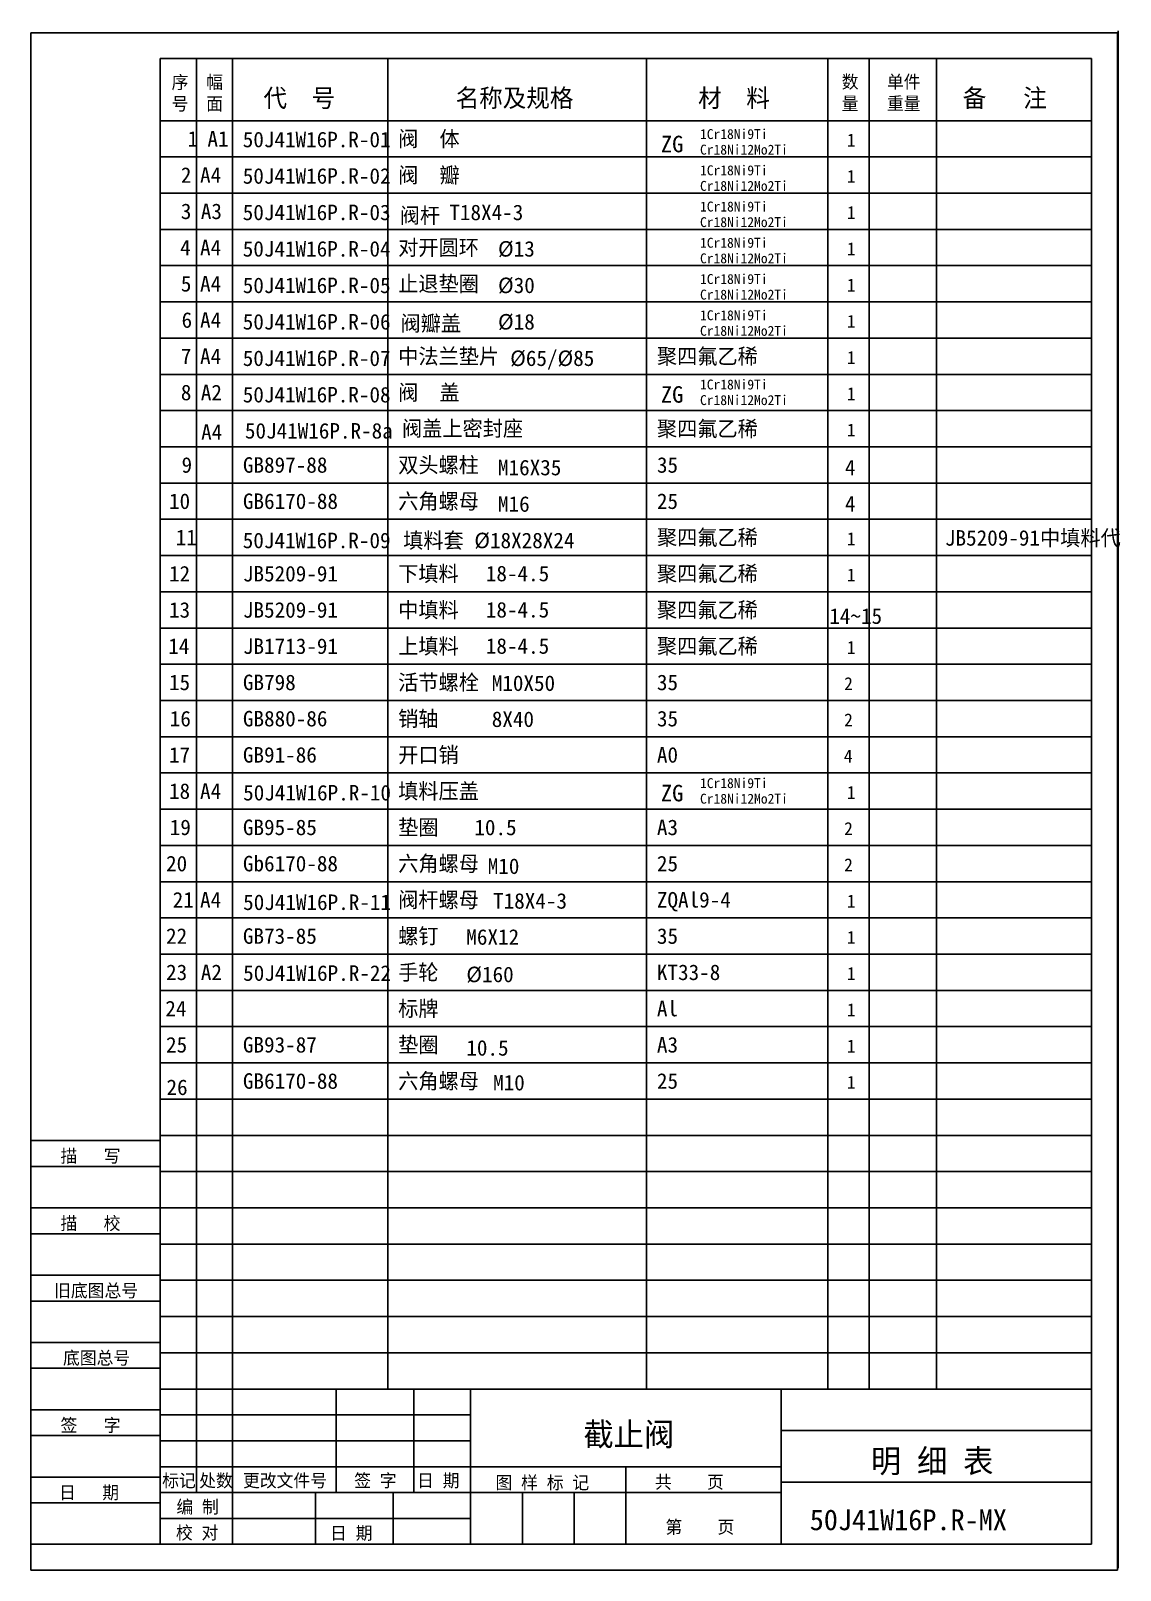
# Model space of a CAD drawing. Header units: metres. Extents: x 0 to 211, y 0 to 297.
import ezdxf

# ---------------------------------------------------------------- set-up
doc = ezdxf.new("R2010")
doc.units = ezdxf.units.M
for name, color, linetype in [('D', 1, 'Continuous'), ('FL', 5, 'Continuous'), ('T', 7, 'Continuous'), ('TL', 4, 'Continuous')]:
    doc.layers.add(name, color=color, linetype=linetype)

# ---------------------------------------------------------------- blocks, each defined once
blk = doc.blocks.new('MXBDT')
at = {"layer": 'FL'}
for p, q in [((0, 297), (0, 0)), ((210, 297), (0, 297)), ((210, 0), (210, 297)), ((205, 273), (25, 273)), ((205, 266), (25, 266)), ((205, 259), (25, 259)), ((205, 252), (25, 252)), ((205, 245), (25, 245)), ((205, 238), (25, 238)), ((205, 231), (25, 231)), ((205, 224), (25, 224)), ((205, 217), (25, 217)), ((205, 210), (25, 210)), ((205, 203), (25, 203)), ((205, 196), (25, 196)), ((205, 189), (25, 189)), ((205, 182), (25, 182)), ((205, 175), (25, 175)), ((205, 168), (25, 168)), ((205, 161), (25, 161)), ((205, 154), (25, 154)), ((205, 147), (25, 147)), ((205, 140), (25, 140)), ((205, 133), (25, 133)), ((205, 126), (25, 126)), ((205, 119), (25, 119)), ((205, 112), (25, 112)), ((205, 105), (25, 105)), ((205, 98), (25, 98)), ((205, 91), (25, 91)), ((205, 84), (25, 84)), ((0, 78), (25, 78)), ((205, 77), (25, 77)), ((0, 70), (25, 70)), ((205, 70), (25, 70)), ((0, 65), (25, 65)), ((205, 63), (25, 63)), ((0, 57), (25, 57)), ((205, 56), (25, 56)), ((0, 52), (25, 52)), ((205, 49), (25, 49)), ((0, 44), (25, 44)), ((205, 42), (25, 42)), ((0, 39), (25, 39)), ((0, 31), (25, 31)), ((25, 30), (85, 30)), ((0, 26), (25, 26)), ((25, 25), (85, 25)), ((0, 18), (25, 18)), ((25, 20), (85, 20)), ((39, 15), (39, 5)), ((70, 5), (70, 15)), ((115, 15), (145, 15)), ((0, 13), (25, 13)), ((25, 10), (85, 10)), ((0, 0), (210, 0))]:
    blk.add_line(p, q, dxfattribs=at)
at = {"layer": 'TL'}
for p, q in [((25, 5), (25, 292)), ((205, 292), (25, 292)), ((32, 35), (32, 292)), ((39, 35), (39, 292)), ((69, 35), (69, 292)), ((119, 35), (119, 292)), ((154, 35), (154, 292)), ((162, 35), (162, 292)), ((175, 35), (175, 292)), ((205, 5), (205, 292)), ((205, 280), (25, 280)), ((0, 83), (25, 83)), ((205, 35), (25, 35)), ((32, 15), (32, 35)), ((39, 15), (39, 35)), ((59, 15), (59, 35)), ((74, 15), (74, 35)), ((85, 5), (85, 35)), ((145, 5), (145, 35)), ((145, 27), (205, 27)), ((85, 20), (145, 20)), ((115, 5), (115, 20)), ((115, 15), (25, 15)), ((55, 5), (55, 15)), ((95, 5), (95, 15)), ((105, 5), (105, 15)), ((145, 17), (205, 17)), ((0, 5), (205, 5))]:
    blk.add_line(p, q, dxfattribs=at)
at = {"layer": 'T'}
for s, height, p in [('序', 2.5, (27.21, 286.18)), ('幅', 2.5, (33.9, 286.21)), ('数', 2.5, (156.7, 286.26)), ('单件', 2.5, (165.45, 286.26)), ('代  号', 3.5, (44.97, 282.64)), ('名称及规格', 3.5, (82.11, 282.64)), ('材  料', 3.5, (128.96, 282.64)), ('备   注', 3.5, (180.09, 282.64)), ('号', 2.5, (27.21, 282.02)), ('面', 2.5, (33.9, 282.04)), ('量', 2.5, (156.7, 282.09)), ('重量', 2.5, (165.45, 282.09)), ('描   写', 2.5, (5.74, 78.76)), ('描   校', 2.5, (5.74, 65.76)), ('旧底图总号', 2.5, (4.49, 52.76)), ('底图总号', 2.5, (6.22, 39.76)), ('签   字', 2.5, (5.74, 26.76)), ('明 细 表', 4.5, (162.36, 18.84)), ('标记', 2.5, (25.39, 16.07)), ('处数', 2.5, (32.54, 16.07)), ('更改文件号', 2.5, (41.01, 16.07)), ('签 字', 2.5, (62.5, 16.07)), ('日 期', 2.5, (74.64, 16.07)), ('图 样 标 记', 2.5, (89.81, 15.68)), (' 共    页', 2.5, (118.92, 15.79)), ('日   期', 2.5, (5.45, 13.76)), ('编 制', 2.5, (28.14, 10.99)), ('第    页', 2.5, (122.65, 7.1)), ('校 对', 2.5, (28.05, 5.99)), ('日 期', 2.5, (57.84, 5.93))]:
    blk.add_text(s, height=height, dxfattribs=at).set_placement(p)

msp = doc.modelspace()

# ---------------------------------------------------------------- linework, layer by layer
at = {"layer": 'FL'}
msp.add_line((210.13, 297.37), (210.13, 0.37), dxfattribs=at)

# ---------------------------------------------------------------- block references
at = {"layer": 'T'}
msp.add_blockref('MXBDT', (0, 0), dxfattribs=at)

# ---------------------------------------------------------------- texts
at = {"layer": 'D'}
for s, height, p in [('1', 3, (30.29, 275)), ('A1', 3, (34.14, 275)), ('50J41W16P.R-01', 3, (40.96, 274.87)), ('阀  体', 3, (71, 275)), ('ZG', 3.2, (121.76, 273.9)), ('1Cr18Ni9Ti', 1.92, (129.33, 276.46)), ('1', 2.5, (157.7, 275)), ('Cr18Ni12Mo2Ti', 1.92, (129.33, 273.45)), ('2', 3, (29, 268)), ('A4', 3, (32.71, 268)), ('50J41W16P.R-02', 3, (40.96, 267.83)), ('阀  瓣', 3, (71, 268)), ('1Cr18Ni9Ti', 1.92, (129.33, 269.46)), ('Cr18Ni12Mo2Ti', 1.92, (129.33, 266.45)), ('1', 2.5, (157.7, 268)), ('3', 3, (29, 261)), ('A3', 3, (32.86, 261)), ('50J41W16P.R-03', 3, (40.96, 260.79)), ('阀杆', 3, (71.3, 260.2)), ('T18X4-3', 3, (80.89, 260.79)), ('1Cr18Ni9Ti', 1.92, (129.33, 262.46)), ('1', 2.5, (157.7, 261)), ('Cr18Ni12Mo2Ti', 1.92, (129.33, 259.45)), ('4', 3, (28.86, 254)), ('A4', 3, (32.71, 254)), ('50J41W16P.R-04', 3, (40.96, 253.75)), ('对开圆环 ', 3, (71, 254)), ('%%C13', 3, (90.29, 253.75)), ('1Cr18Ni9Ti', 1.92, (129.33, 255.46)), ('1', 2.5, (157.7, 254)), ('Cr18Ni12Mo2Ti', 1.92, (129.33, 252.45)), ('5', 3, (29, 247)), ('A4', 3, (32.71, 247)), ('止退垫圈', 3, (71, 247)), ('%%C30', 3, (90.29, 246.7)), ('1Cr18Ni9Ti', 1.92, (129.33, 248.46)), ('50J41W16P.R-05', 3, (40.96, 246.7)), ('Cr18Ni12Mo2Ti', 1.92, (129.33, 245.45)), ('1', 2.5, (157.7, 247)), ('6', 3, (29.14, 240)), ('A4', 3, (32.71, 240)), ('50J41W16P.R-06', 3, (40.96, 239.66)), ('阀瓣盖', 3, (71.45, 239.36)), ('%%C18', 3, (90.29, 239.66)), ('1Cr18Ni9Ti', 1.92, (129.33, 241.46)), ('1', 2.5, (157.7, 240)), ('Cr18Ni12Mo2Ti', 1.92, (129.33, 238.45)), ('7', 3, (29, 233)), ('A4', 3, (32.71, 233)), ('50J41W16P.R-07', 3, (40.96, 232.62)), ('中法兰垫片 ', 3, (71, 233)), ('%%C65/%%C85', 3, (92.64, 232.62)), ('聚四氟乙稀', 3, (121, 233)), ('1', 2.5, (157.7, 233)), ('A2', 3, (32.86, 226)), ('阀  盖', 3, (71, 226)), ('1Cr18Ni9Ti', 1.92, (129.33, 228.08)), ('8', 3, (29, 226)), ('50J41W16P.R-08', 3, (40.96, 225.58)), ('ZG', 3.2, (121.76, 225.52)), ('Cr18Ni12Mo2Ti', 1.92, (129.33, 225.07)), ('1', 2.5, (157.7, 226)), ('A4', 3, (32.92, 218.36)), ('50J41W16P.R-8a', 3, (41.38, 218.6)), ('阀盖上密封座', 3, (71.74, 219.06)), ('聚四氟乙稀', 3, (121, 219)), ('1', 2.5, (157.7, 219)), ('9', 3, (29.14, 212)), ('GB897-88', 3, (41, 212)), ('双头螺柱', 3, (71, 212)), ('M16X35', 3, (90.29, 211.5)), ('35', 3, (121, 212)), ('4', 3, (157.33, 211.5)), ('六角螺母', 3, (71, 205)), ('10', 3, (26.71, 205)), ('GB6170-88', 3, (41, 205)), ('M16', 3, (90.29, 204.46)), ('25', 3, (121, 205)), ('4', 3, (157.33, 204.5)), ('11', 3, (28, 198)), ('50J41W16P.R-09', 3, (40.96, 197.42)), ('填料套 %%C18X28X24', 3, (71.97, 197.42)), ('聚四氟乙稀', 3, (121, 198)), ('1', 2.5, (157.7, 198)), ('JB5209-91中填料代', 3, (176.66, 197.91)), ('12', 3, (26.71, 191)), ('JB5209-91', 3, (41, 191)), ('下填料', 3, (71, 191)), ('18-4.5', 3, (87.94, 191.03)), ('聚四氟乙稀', 3, (121, 191)), ('1', 2.5, (157.7, 191)), ('中填料', 3, (71, 184)), ('聚四氟乙稀', 3, (121, 184)), ('13', 3, (26.71, 184)), ('JB5209-91', 3, (41, 184)), ('18-4.5', 3, (87.94, 184.03)), ('14%%12615', 3, (154.31, 182.8)), ('14', 3, (26.57, 177)), ('JB1713-91', 3, (41, 177)), ('上填料', 3, (71, 177)), ('18-4.5', 3, (87.94, 177.03)), ('聚四氟乙稀', 3, (121, 177)), ('1', 2.5, (157.7, 177)), ('15', 3, (26.71, 170)), ('GB798', 3, (41, 170)), ('活节螺栓', 3, (71, 170)), ('M10X50', 3, (89.08, 169.85)), ('35', 3, (121, 170)), ('2', 2.5, (157.17, 170)), ('16', 3, (26.86, 163)), ('GB880-86', 3, (41, 163)), ('销轴', 3, (71, 163)), ('8X40', 3, (89.08, 162.89)), ('35', 3, (121, 163)), ('2', 2.5, (157.17, 163)), ('17', 3, (26.71, 156)), ('GB91-86', 3, (41, 156)), ('开口销', 3, (71, 156)), ('A0', 3, (121, 156)), ('4', 2.5, (157.11, 156)), ('18', 3, (26.71, 149)), ('A4', 3, (32.71, 149)), ('50J41W16P.R-10', 3, (41.04, 148.69)), ('填料压盖', 3, (71, 149)), ('ZG', 3.2, (121.76, 148.52)), ('1Cr18Ni9Ti', 1.92, (129.33, 151.08)), ('Cr18Ni12Mo2Ti', 1.92, (129.33, 148.07)), ('1', 2.5, (157.7, 149)), ('19', 3, (26.86, 142)), ('GB95-85', 3, (41, 142)), ('垫圈', 3, (71, 142)), ('10.5', 3, (85.72, 141.98)), ('A3', 3, (121, 142)), ('2', 2.5, (157.17, 142)), ('20', 3, (26.14, 135)), ('Gb6170-88', 3, (41, 135)), ('六角螺母', 3, (71, 135)), ('M10', 3, (88.3, 134.5)), ('25', 3, (121, 135)), ('2', 2.5, (157.17, 135)), ('21', 3, (27.43, 128)), ('A4', 3, (32.71, 128)), ('阀杆螺母', 3, (71, 128)), ('ZQAl9-4', 3, (121, 128)), ('50J41W16P.R-11', 3, (41.04, 127.53)), ('T18X4-3', 3, (89.34, 127.79)), ('1', 2.5, (157.7, 128)), ('22', 3, (26.14, 121)), ('GB73-85', 3, (41, 121)), ('螺钉', 3, (71, 121)), ('M6X12', 3, (84.17, 120.82)), ('35', 3, (121, 121)), ('1', 2.5, (157.7, 121)), ('23', 3, (26.14, 114)), ('A2', 3, (32.86, 114)), ('50J41W16P.R-22', 3, (41.04, 113.85)), ('手轮', 3, (71, 114)), ('%%C160', 3, (84.17, 113.59)), ('KT33-8', 3, (121, 114)), ('1', 2.5, (157.7, 114)), ('标牌', 3, (71, 107)), ('Al', 3, (121, 107)), ('24', 3, (26, 107)), ('1', 2.5, (157.7, 107)), ('25', 3, (26.14, 100)), ('GB93-87', 3, (41, 100)), ('垫圈', 3, (71, 100)), ('10.5', 3, (84.17, 99.4)), ('A3', 3, (121, 100)), ('1', 2.5, (157.7, 100)), ('GB6170-88', 3, (41, 93)), ('六角螺母', 3, (71, 93)), ('M10', 3, (89.34, 92.68)), ('25', 3, (121, 93)), ('1', 2.5, (157.7, 93)), ('26', 3, (26.23, 91.79)), ('截止阀', 4.5, (106.79, 24)), ('50J41W16P.R-MX', 4, (150.53, 7.73))]:
    msp.add_text(s, height=height, dxfattribs=at).set_placement(p)

doc.saveas('drawing.dxf')
